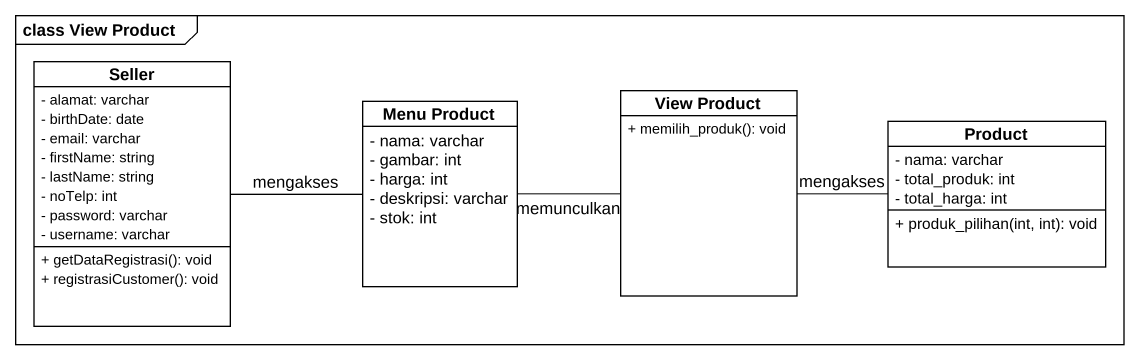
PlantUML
@startuml
mainframe class View Product
hide circle
hide empty members
skinparam classAttributeIconSize 0
class Seller {
  - alamat: varchar
  - birthDate: date
  - email: varchar
  - firstName: string
  - lastName: string
  - noTelp: int
  - password: varchar
  - username: varchar
  + getDataRegistrasi(): void
  + registrasiCustomer(): void
}
class "View Product" as View_Product {
  + memilih_produk(): void
}
class "Menu Product" as Menu_Product {
  - nama: varchar
  - gambar: int
  - harga: int
  - deskripsi: varchar
  - stok: int
}
class Product {
  - nama: varchar
  - total_produk: int
  - total_harga: int
  + produk_pilihan(int, int): void
}
Seller -right- Menu_Product : mengakses
View_Product -right- Product : mengakses
Menu_Product -right- View_Product : memunculkan
@enduml
